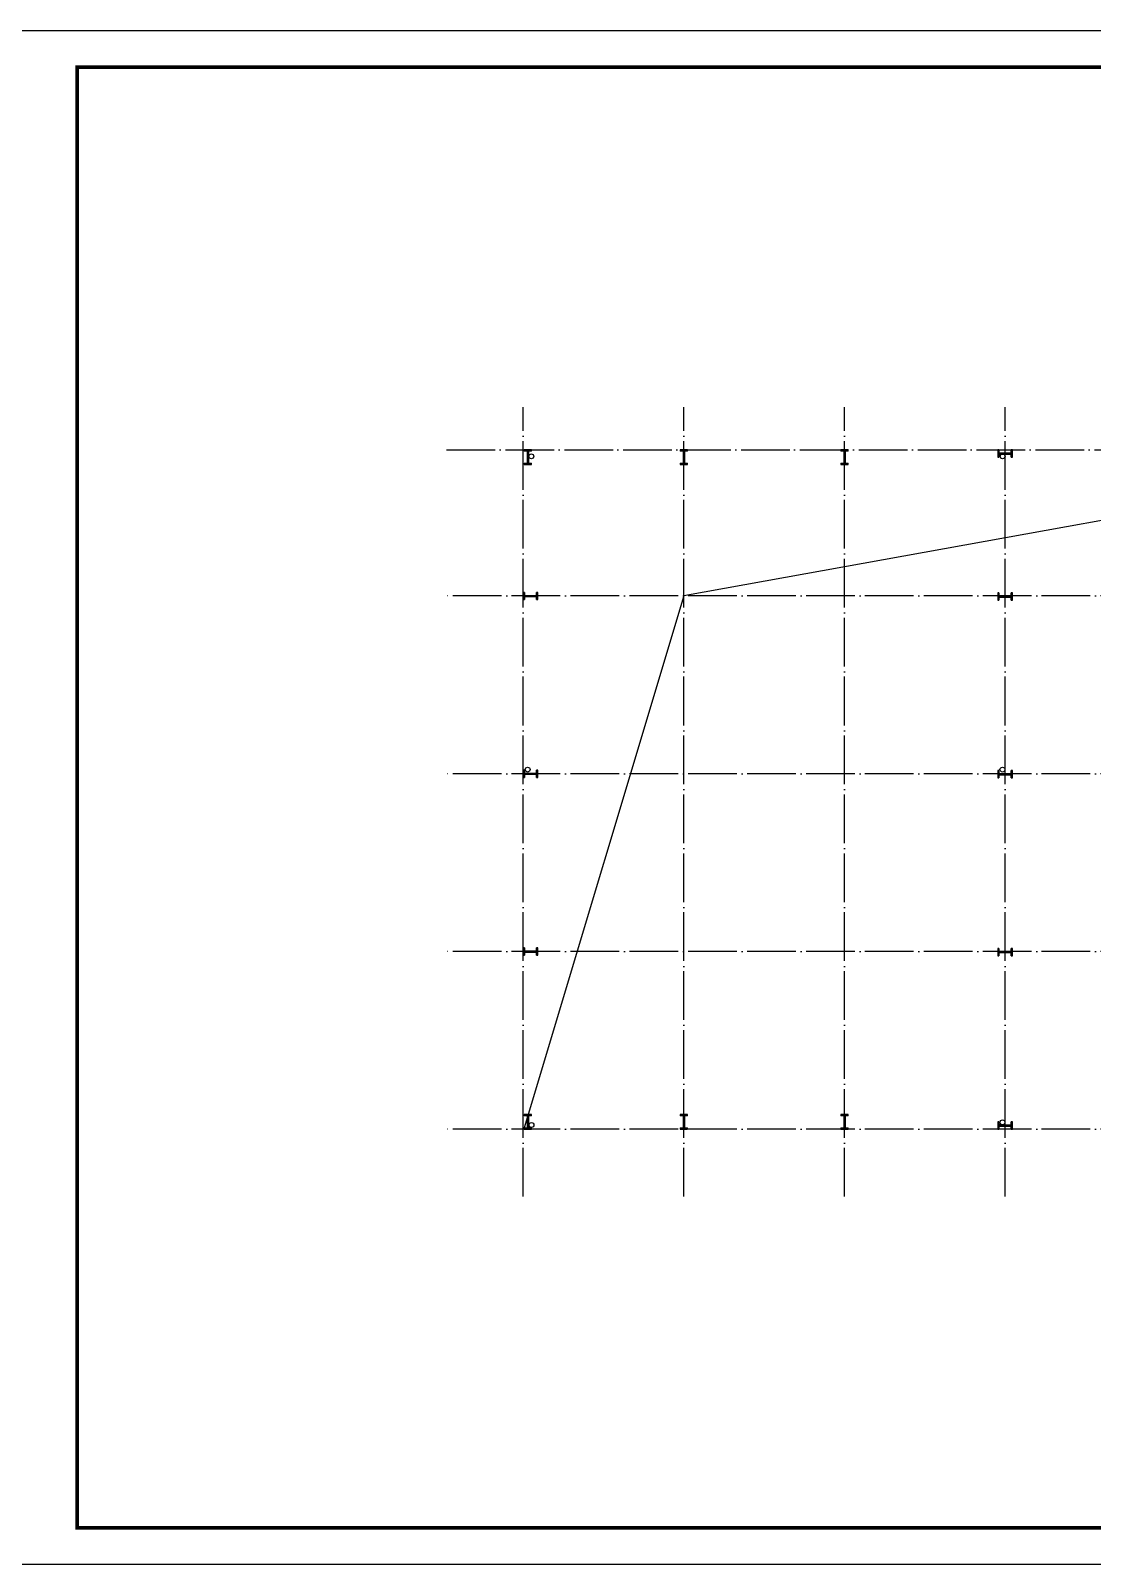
# Model space of a CAD drawing. Extents: x 185245 to 2288779, y -19957 to 815000.
# Drawn here: x 2053936 to 2097567, y 534963 to 597963 of the extents above; entities that cross this region are included whole.
import ezdxf

# ---------------------------------------------------------------- set-up
doc = ezdxf.new("R2010")
doc.units = 0
doc.header["$LTSCALE"] = 1000
doc.header["$MEASUREMENT"] = 0
doc.linetypes.add('DOTE', pattern=[2.42, 2, -0.2, 0.02, -0.2])
for name, color, linetype in [('COLUMN', 9, 'Continuous'), ('DOTE', 1, 'Continuous'), ('PUB_TITLE', 4, 'Continuous'), ('钢柱', 7, 'Continuous')]:
    doc.layers.add(name, color=color, linetype=linetype)

# ---------------------------------------------------------------- blocks, each defined once
blk = doc.blocks.new('A$C23043752')
at = {"layer": 'COLUMN'}
blk.add_hatch(color=256, dxfattribs=at).paths.add_polyline_path([(0, 600), (0, 550), (125, 550), (125, 50), (0, 50), (0, 0), (300, 0), (300, 50), (175, 50), (175, 550), (300, 550), (300, 600)])
for p, q in [((0, 600), (0, 550)), ((300, 600), (0, 600)), ((125, 550), (0, 550)), ((0, 50), (125, 50)), ((0, 50), (0, 0)), ((0, 0), (300, 0)), ((125, 550), (125, 50)), ((175, 550), (175, 50)), ((300, 550), (175, 550)), ((175, 50), (300, 50)), ((300, 550), (300, 600)), ((300, 0), (300, 50))]:
    blk.add_line(p, q, dxfattribs=at)
blk = doc.blocks.new('A$C2E6C69CD')
at = {"layer": 'COLUMN', "xscale": -1, "rotation": 359.9999999999998}
blk.add_blockref('A$C23043752', (300, 0), dxfattribs=at)
blk.add_blockref('A$C23043752', (300, 0), dxfattribs=at)
blk = doc.blocks.new('A$C6F9B7E11')
blk.add_blockref('A$C2E6C69CD', (0, 0))

msp = doc.modelspace()

# ---------------------------------------------------------------- linework, layer by layer
msp.add_lwpolyline([(2113747.6, 580690.1), (2080780, 574740.1), (2074217.4, 552890.1)])
for centre in [(2074513, 580475.9), (2093878.7, 580475.9), (2074359.5, 567609.2), (2093871.6, 567609.2), (2093871.6, 553117.7), (2074519.3, 553009.2)]:
    msp.add_circle(centre, 100)
at = {"layer": 'DOTE', "color": 25, "linetype": 'DOTE'}
for p, q in [((2074180, 550066.8), (2074180, 582499.6)), ((2080780, 550066.8), (2080780, 582499.6)), ((2087380, 550066.8), (2087380, 582499.6)), ((2093980, 550066.8), (2093980, 582499.6)), ((2071030.3, 580740.1), (2116840.8, 580740.1)), ((2116840.8, 574740.1), (2071030.3, 574740.1)), ((2116840.8, 567440.1), (2071030.3, 567440.1)), ((2116840.8, 560140.1), (2071030.3, 560140.1)), ((2116840.8, 552840.1), (2071030.3, 552840.1))]:
    msp.add_line(p, q, dxfattribs=at)
at = {"layer": 'PUB_TITLE', "elevation": 0}
msp.add_lwpolyline([(2052098, 534962.7), (2141198, 534962.7), (2141198, 597962.7), (2052098, 597962.7)], close=True, dxfattribs=at)
at = {"layer": 'PUB_TITLE', "const_width": 150, "elevation": 0}
msp.add_lwpolyline([(2055848, 536462.7), (2139698, 536462.7), (2139698, 596462.7), (2055848, 596462.7)], close=True, dxfattribs=at)

# ---------------------------------------------------------------- block references
at = {"layer": '钢柱', "ltscale": 1000, "xscale": -1}
for p in [(2074518.7, 580140.1), (2080930, 580140.1), (2087530, 580140.1), (2074517.4, 552840.1), (2080930, 552840.1), (2087530, 552840.1)]:
    msp.add_blockref('A$C6F9B7E11', p, dxfattribs=at)
at = {"layer": '钢柱', "ltscale": 1000, "xscale": -1, "rotation": 90}
for p in [(2094280, 580740.1), (2074780, 574890.1), (2094280, 574865.1), (2074780, 567590.1), (2094280, 567565.1), (2074780, 560290.1), (2094280, 560265.1), (2094280, 553140.1)]:
    msp.add_blockref('A$C6F9B7E11', p, dxfattribs=at)

doc.saveas('drawing.dxf')
